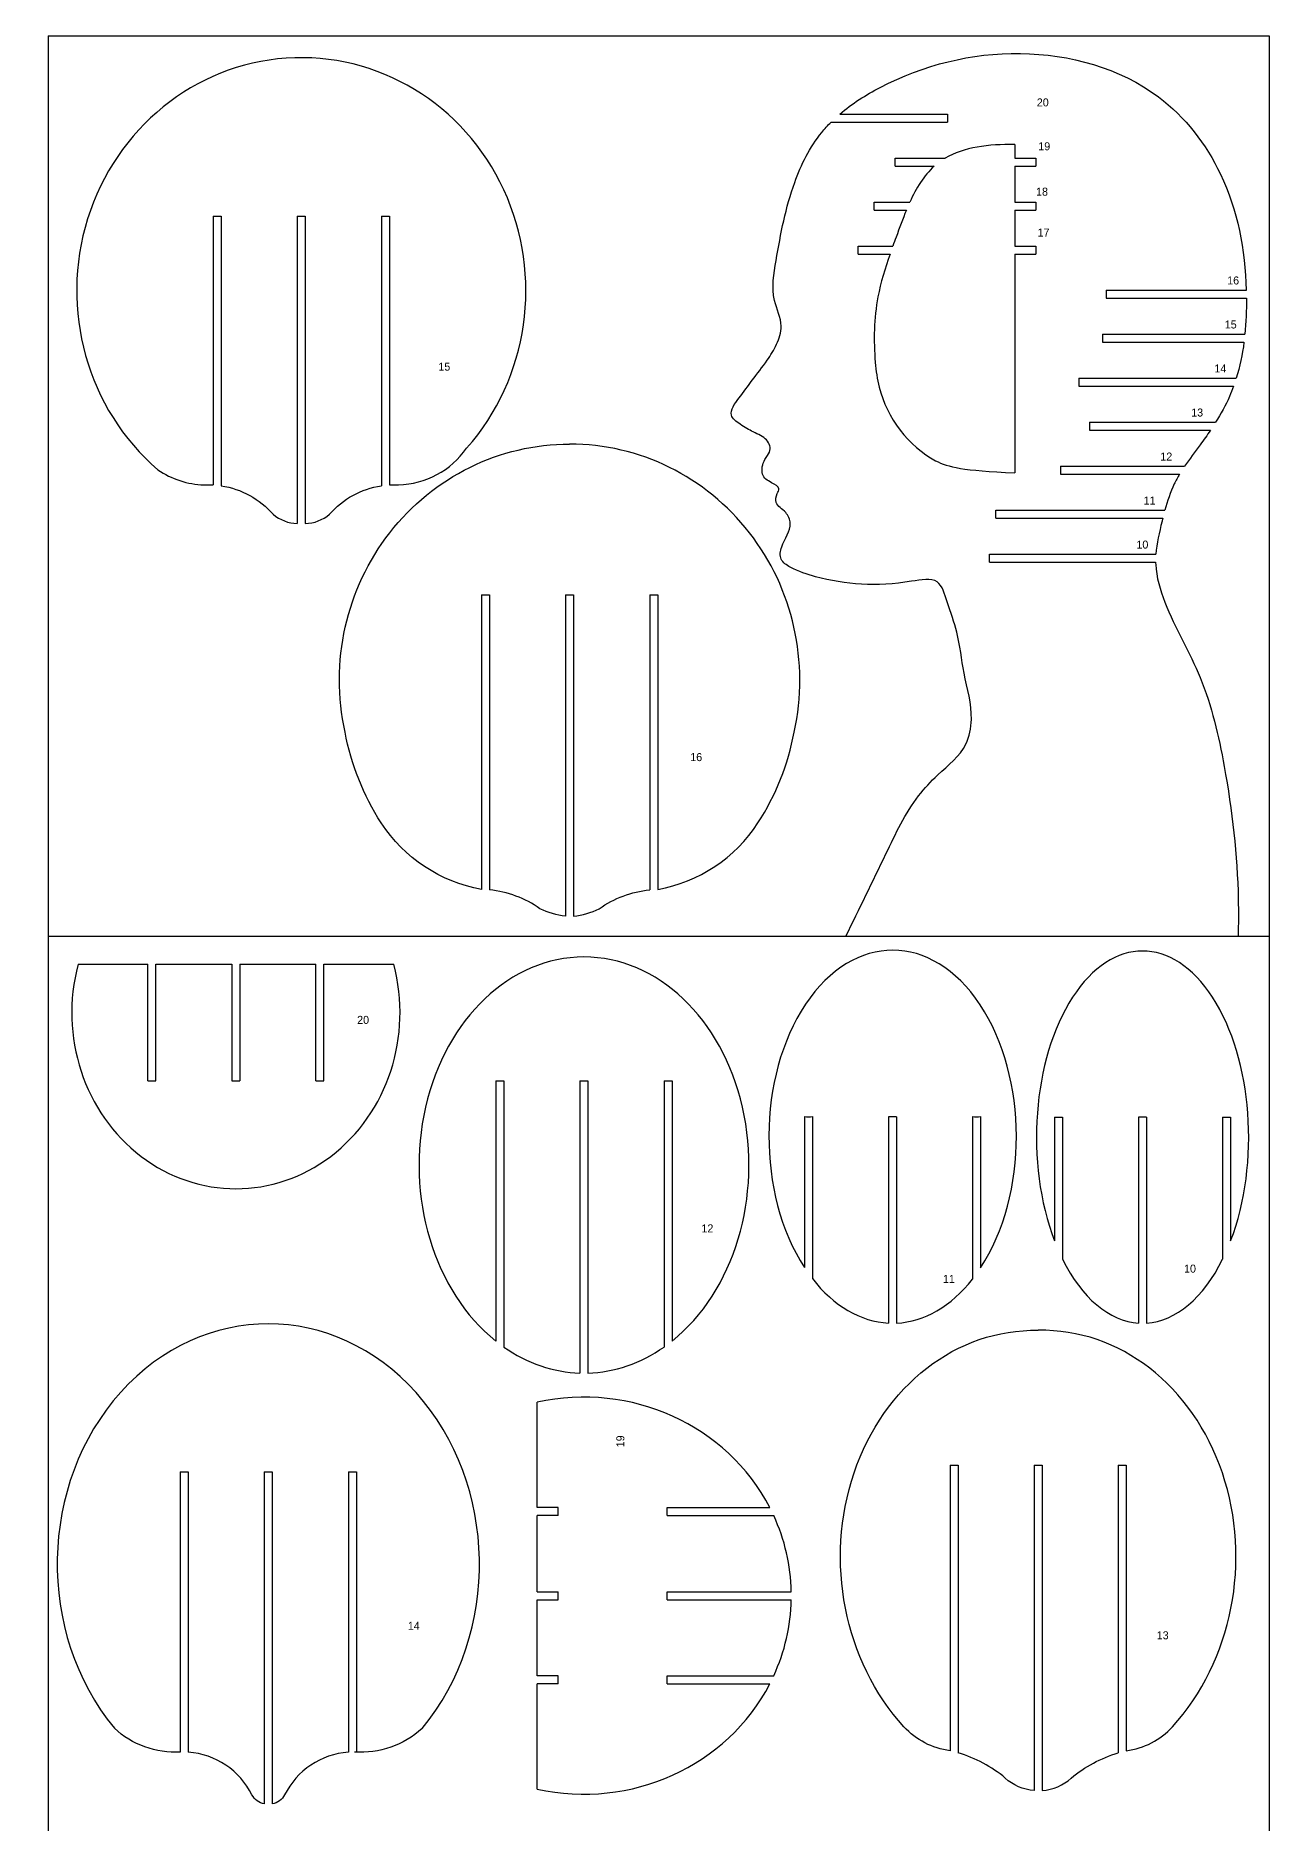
# Model space of a CAD drawing. Extents: x 461 to 4773, y -458 to 1730.
# Drawn here: x 3481 to 4097, y 837 to 1730 of the extents above; entities that cross this region are included whole.
import ezdxf

# ---------------------------------------------------------------- set-up
doc = ezdxf.new("R2010")
doc.units = 0
doc.header["$MEASUREMENT"] = 0
doc.layers.get('0').update_dxf_attribs({"linetype": 'CONTINUOUS'})

msp = doc.modelspace()

# ---------------------------------------------------------------- linework, layer by layer
at = {"color": 1, "linetype": 'Continuous'}
for p, q in [((3486.86, 1730.03), (4096.86, 1730.03)), ((3486.86, 1730.03), (3486.86, 1280.03)), ((4096.86, 1730.03), (4096.86, 1280.03)), ((3936.22, 1690.88), (3936.22, 1686.88)), ((3910.07, 1664.88), (3910.07, 1668.88)), ((3899.46, 1642.88), (3899.46, 1646.88)), ((3891.58, 1624.88), (3908.84, 1624.88)), ((3891.58, 1620.88), (3891.58, 1624.88)), ((3891.58, 1620.88), (3907.42, 1620.88)), ((3969.75, 1624.88), (3980.25, 1624.88)), ((3969.75, 1620.88), (3980.25, 1620.88)), ((3992.6, 1514.88), (4054.6, 1514.88)), ((3992.6, 1514.88), (3992.6, 1510.88)), ((3992.6, 1510.88), (4052.05, 1510.88)), ((3960.36, 1488.88), (3960.36, 1492.88)), ((3957.13, 1466.88), (3957.13, 1470.88)), ((3486.86, 1280.03), (4096.86, 1280.03)), ((3486.86, 1280.03), (3486.86, 830.03)), ((4096.86, 1280.03), (4096.86, 830.03)), ((3710.55, 1207.72), (3714.55, 1207.72)), ((3710.55, 1207.72), (3710.55, 1077.72)), ((3714.55, 1207.72), (3714.55, 1074.73)), ((3752.55, 1207.72), (3752.55, 1061.68)), ((3752.55, 1207.72), (3756.55, 1207.72)), ((3756.55, 1207.72), (3756.55, 1061.68)), ((3794.55, 1207.72), (3794.55, 1074.73)), ((3794.55, 1207.72), (3798.55, 1207.72)), ((3798.55, 1207.72), (3798.55, 1077.72))]:
    msp.add_line(p, q, dxfattribs=at)
at = {"color": 3, "linetype": 'Continuous'}
for p, q in [((3882.31, 1690.88), (3936.22, 1690.88)), ((3877.97, 1686.88), (3936.22, 1686.88)), ((3501.83, 1265.98), (3536.68, 1265.98)), ((3536.68, 1207.83), (3536.68, 1265.98)), ((3540.68, 1207.83), (3540.68, 1265.98)), ((3540.68, 1265.98), (3578.68, 1265.98)), ((3578.68, 1265.98), (3578.68, 1207.83)), ((3582.68, 1265.98), (3582.68, 1207.83)), ((3582.68, 1265.98), (3620.68, 1265.98)), ((3620.68, 1207.83), (3620.68, 1265.98)), ((3624.68, 1207.83), (3624.68, 1265.98)), ((3624.68, 1265.98), (3659.54, 1265.98)), ((3536.68, 1207.83), (3540.68, 1207.83)), ((3578.68, 1207.83), (3582.68, 1207.83)), ((3620.68, 1207.83), (3624.68, 1207.83))]:
    msp.add_line(p, q, dxfattribs=at)
at = {"linetype": 'Continuous'}
for p, q in [((3969.75, 1675.68), (3969.75, 1668.88)), ((3969.75, 1664.88), (3969.75, 1646.88)), ((3980.25, 1668.88), (3980.25, 1664.88)), ((3899.46, 1646.88), (3917.33, 1646.88)), ((3969.75, 1646.88), (3980.25, 1646.88)), ((3980.25, 1646.88), (3980.25, 1642.88)), ((3899.46, 1642.88), (3915.59, 1642.88)), ((3969.75, 1642.88), (3969.75, 1624.88)), ((3969.75, 1642.88), (3980.25, 1642.88)), ((3969.75, 1620.88), (3969.75, 1511.6)), ((3980.25, 1624.88), (3980.25, 1620.88)), ((4015.45, 1602.88), (4015.45, 1598.88)), ((4013.52, 1580.88), (4013.52, 1576.88)), ((4001.82, 1558.88), (4001.82, 1554.88)), ((4007.04, 1536.88), (4007.04, 1532.88)), ((3960.36, 1492.88), (4044.74, 1492.88)), ((3960.36, 1488.88), (4043.69, 1488.88)), ((3864.66, 1189.87), (3864.66, 1114.51)), ((3868.66, 1189.87), (3868.66, 1108.89)), ((3910.66, 1189.84), (3906.66, 1189.84)), ((3906.66, 1189.84), (3906.66, 1086.69)), ((3910.66, 1189.84), (3910.66, 1086.68)), ((3948.66, 1189.87), (3948.66, 1108.69)), ((3952.66, 1189.87), (3952.66, 1114.27))]:
    msp.add_line(p, q, dxfattribs=at)
at = {"color": 5, "linetype": 'Continuous'}
for p, q in [((3910.07, 1668.88), (3935, 1668.88)), ((3910.07, 1664.88), (3929.51, 1664.88)), ((3969.75, 1668.88), (3980.25, 1668.88)), ((3969.75, 1664.88), (3980.25, 1664.88)), ((4007.04, 1536.88), (4070.08, 1536.88)), ((4007.04, 1532.88), (4067.48, 1532.88)), ((3731.15, 994.46), (3731.15, 1047.09)), ((3937.46, 1015.73), (3941.46, 1015.73)), ((3937.46, 1015.73), (3937.46, 872.96)), ((3941.46, 1015.73), (3941.46, 871.91)), ((3979.46, 1015.73), (3983.46, 1015.73)), ((3979.46, 1015.73), (3979.46, 853.11)), ((3983.46, 1015.73), (3983.46, 853.11)), ((4021.46, 1015.73), (4025.46, 1015.73)), ((4021.46, 1015.73), (4021.46, 871.91)), ((4025.46, 1015.73), (4025.46, 872.96)), ((3741.65, 994.46), (3731.15, 994.46)), ((3741.65, 990.46), (3741.65, 994.46)), ((3796.07, 994.46), (3847.4, 994.46)), ((3731.15, 952.46), (3731.15, 990.46)), ((3741.65, 990.46), (3731.15, 990.46)), ((3796.07, 990.46), (3849.35, 990.46)), ((3731.15, 952.46), (3741.65, 952.46)), ((3731.15, 948.46), (3741.65, 948.46)), ((3731.15, 910.46), (3731.15, 948.46)), ((3741.65, 948.46), (3741.65, 952.46)), ((3796.07, 952.46), (3858.13, 952.46)), ((3796.07, 948.46), (3858.13, 948.46)), ((3741.65, 910.46), (3731.15, 910.46)), ((3731.15, 853.82), (3731.15, 906.46)), ((3741.65, 906.46), (3731.15, 906.46)), ((3741.65, 906.46), (3741.65, 910.46)), ((3796.07, 910.46), (3849.35, 910.46)), ((3796.07, 906.46), (3847.4, 906.46))]:
    msp.add_line(p, q, dxfattribs=at)
at = {"color": 6, "linetype": 'Continuous'}
for p, q in [((3569.34, 1639.94), (3573.34, 1639.94)), ((3569.34, 1639.94), (3569.34, 1505.56)), ((3573.34, 1639.94), (3573.34, 1505.15)), ((3611.34, 1639.94), (3611.34, 1486.24)), ((3611.34, 1639.94), (3615.34, 1639.94)), ((3615.34, 1639.94), (3615.34, 1486.24)), ((3653.34, 1639.94), (3657.34, 1639.94)), ((3653.34, 1639.94), (3653.34, 1505.15)), ((3657.34, 1639.94), (3657.34, 1505.56)), ((4013.52, 1580.88), (4084.71, 1580.88)), ((4013.52, 1576.88), (4084.25, 1576.88))]:
    msp.add_line(p, q, dxfattribs=at)
at = {"color": 2, "linetype": 'Continuous'}
for p, q in [((4015.45, 1602.88), (4085.45, 1602.88)), ((4015.45, 1598.88), (4085.45, 1598.88)), ((3957.13, 1470.88), (4040.22, 1470.88)), ((3957.13, 1466.88), (4040.11, 1466.88)), ((3703.38, 1450.66), (3707.38, 1450.66)), ((3703.38, 1450.66), (3703.38, 1303.4)), ((3707.38, 1450.66), (3707.38, 1303.16)), ((3745.38, 1450.66), (3745.38, 1290)), ((3745.38, 1450.66), (3749.38, 1450.66)), ((3749.38, 1450.66), (3749.38, 1290)), ((3787.38, 1450.66), (3791.38, 1450.66)), ((3787.38, 1450.66), (3787.38, 1303.16)), ((3791.38, 1450.66), (3791.38, 1303.4)), ((3989.59, 1189.66), (3989.59, 1127.78)), ((3993.59, 1189.66), (3993.59, 1118.61)), ((4031.59, 1189.62), (4031.59, 1086.69)), ((4035.59, 1189.62), (4031.59, 1189.62)), ((4035.59, 1189.62), (4035.59, 1086.69)), ((4073.59, 1189.66), (4073.59, 1118.61)), ((4077.59, 1189.66), (4077.59, 1127.78))]:
    msp.add_line(p, q, dxfattribs=at)
at = {"color": 4, "linetype": 'Continuous'}
for p, q in [((4001.82, 1558.88), (4080.41, 1558.88)), ((4001.82, 1554.88), (4079.06, 1554.88)), ((3552.87, 1012.34), (3556.87, 1012.34)), ((3552.87, 1012.34), (3552.87, 872.27)), ((3556.87, 1012.34), (3556.87, 872.24)), ((3594.87, 1012.34), (3598.87, 1012.34)), ((3594.87, 1012.34), (3594.87, 846.41)), ((3598.87, 1012.34), (3598.87, 846.41)), ((3636.87, 1012.34), (3640.87, 1012.34)), ((3636.87, 1012.34), (3636.87, 872.24)), ((3640.87, 1012.34), (3640.87, 872.28))]:
    msp.add_line(p, q, dxfattribs=at)
at = {"color": 6, "linetype": 'Continuous'}
for points in [[(3657.34, 1505.56, -0.02686), (3661.94, 1505.58, 0.235731), (3695.93, 1523.89)], [(3541.66, 1513.12, 0.143288), (3564.73, 1505.58, -0.02686), (3569.34, 1505.56, -0.02686)], [(3573.34, 1505.15, -0.177984), (3599.26, 1490.86, 0.166104), (3611.34, 1486.24, 0.166104)], [(3615.34, 1486.24, 0.166104), (3627.41, 1490.86, -0.177984), (3653.34, 1505.15, -0.177984)]]:
    msp.add_lwpolyline(points, format="xyb", dxfattribs=at)
at = {"color": 2, "linetype": 'Continuous'}
for points in [[(3703.38, 1303.4, 0.000006), (3703.38, 1303.4, -0.206825), (3653.28, 1336.64, -0.097225), (3635.19, 1382.04)], [(3791.38, 1303.4, 0.206825), (3841.47, 1336.64, 0.097225), (3859.56, 1382.04)], [(3745.38, 1290, -0.083759), (3732.58, 1293.77, 0.129302), (3707.38, 1303.16, 0.129302)], [(3749.38, 1290, 0.083759), (3762.17, 1293.77, -0.129308), (3787.38, 1303.16, -0.129308)]]:
    msp.add_lwpolyline(points, format="xyb", dxfattribs=at)
at = {"color": 5, "linetype": 'Continuous'}
for points in [[(3937.45, 872.96, -0.178181), (3914.39, 884.94)], [(4025.46, 872.96, 0.178181), (4048.52, 884.94)]]:
    msp.add_lwpolyline(points, format="xyb", dxfattribs=at)
at = {"color": 4, "linetype": 'Continuous'}
for points in [[(3552.87, 872.27, -0.20338), (3519.95, 884.23)], [(3673.68, 884.03, -0.205298), (3639.95, 872.33)], [(3594.87, 846.41, -0.229154), (3588.7, 850.88, 0.266727), (3556.87, 872.24)], [(3636.87, 872.24, 0.266736), (3605.03, 850.88, -0.229115), (3598.87, 846.41)]]:
    msp.add_lwpolyline(points, format="xyb", dxfattribs=at)
at = {"color": 6, "linetype": 'Continuous'}
msp.add_ellipse((3613.34, 1602.67), major_axis=(0, -116.4), ratio=0.963918, start_param=0.827381, end_param=5.590183, dxfattribs=at)
at = {"color": 2, "linetype": 'Continuous', "extrusion": (0, 0, -1)}
msp.add_ellipse((3747.38, 1407.99), major_axis=(0, -118), ratio=0.974576, start_param=1.349059, end_param=3.141598, dxfattribs=at)
at = {"color": 2, "linetype": 'Continuous'}
for centre, major_axis, ratio, start_param, end_param in [((3747.38, 1407.99), (0, -118), 0.974576, 1.349059, 3.141598), ((3747.38, 1407.99), (0.01, 118), 0.974787, 3.124306, 3.124318), ((4033.59, 1179.62), (0, -93), 0.569892, 0.979468, 5.303761), ((4033.59, 1179.62), (0, -93), 0.569892, 5.427981, 6.245453), ((4033.59, 1179.62), (0, -93), 0.569892, 0.037757, 0.855241)]:
    msp.add_ellipse(centre, major_axis=major_axis, ratio=ratio, start_param=start_param, end_param=end_param, dxfattribs=at)
at = {"linetype": 'Continuous'}
for start_param, end_param in [(0.79053, 5.489101), (5.577577, 6.249569), (0.03112, 0.702335)]:
    msp.add_ellipse((3908.73, 1179.84), major_axis=(0, -93.2), ratio=0.66309, start_param=start_param, end_param=end_param, dxfattribs=at)
at = {"color": 1, "linetype": 'Continuous'}
for start_param, end_param in [(0.563302, 5.719884), (5.776322, 6.258911), (0.024274, 0.506863)]:
    msp.add_ellipse((3754.55, 1165.65), major_axis=(0, -104), ratio=0.792308, start_param=start_param, end_param=end_param, dxfattribs=at)
at = {"color": 3, "linetype": 'Continuous'}
msp.add_ellipse((3580.68, 1241.83), major_axis=(0, -88), ratio=0.931818, start_param=4.43441, end_param=8.131961, dxfattribs=at)
at = {"color": 4, "linetype": 'Continuous'}
msp.add_ellipse((3596.87, 966.29), major_axis=(-0.2, 120), ratio=0.878772, start_param=3.955689, end_param=8.605453, dxfattribs=at)
at = {"color": 5, "linetype": 'Continuous', "extrusion": (0, 0, -1)}
for centre, major_axis, ratio, start_param, end_param in [((3981.45, 968.09), (-6.18, 114.89), 0.858073, 3.950493, 6.345795), ((4065.56, 767.23), (-59.83, 97.69), 0.753218, -0.111766, 0.198931), ((3979.81, 871.69), (-20.56, 4.92), 0.874287, 4.522897, 5.288053)]:
    msp.add_ellipse(centre, major_axis=major_axis, ratio=ratio, start_param=start_param, end_param=end_param, dxfattribs=at)
at = {"color": 5, "linetype": 'Continuous'}
for centre, major_axis, ratio, start_param, end_param in [((3981.46, 968.09), (6.18, 114.89), 0.858073, 3.950493, 6.345795), ((3754.55, 950.46), (103.6, 0), 0.957529, 6.742739, 8.081776), ((3754.55, 950.46), (103.6, 0), 0.957529, 6.303348, 6.698225), ((3754.55, 950.46), (103.6, 0), 0.957529, 5.868146, 6.263023), ((3754.55, 950.46), (103.6, 0), 0.957529, 4.484595, 5.823631), ((3897.35, 767.23), (59.83, 97.69), 0.753218, 0.245995, 0.24601), ((3897.35, 767.23), (59.83, 97.69), 0.753218, -0.111766, 0.198915), ((3983.1, 871.69), (20.56, 4.92), 0.874287, 4.522958, 5.288053)]:
    msp.add_ellipse(centre, major_axis=major_axis, ratio=ratio, start_param=start_param, end_param=end_param, dxfattribs=at)
for points, knots in [([(3882.31, 1690.88), (3888.42, 1696.1), (3916.18, 1713.52), (3972.16, 1727.52), (4039.4, 1709.46), (4077.99, 1659.41), (4084.78, 1623.05), (4085.37, 1602.88)], [536.164959, 536.164959, 536.164959, 536.164959, 560.215342, 632.192055, 704.604518, 753.979235, 813.408525, 813.408525, 813.408525, 813.408525]), ([(3885.38, 1280.03), (3892.06, 1293.66), (3903.62, 1317.24), (3917.06, 1345.77), (3932.48, 1362.47), (3945.84, 1372.58), (3949.49, 1392.19), (3943.89, 1410.39), (3941.92, 1430.85), (3936.45, 1444.92), (3932.27, 1460.13), (3904.3, 1454.2), (3881.05, 1456.11), (3859.91, 1462.72), (3851.91, 1467.98), (3853.33, 1477.17), (3859.15, 1484.04), (3855.72, 1492.59), (3849.6, 1495.59), (3850.55, 1500.66), (3852.89, 1504.44), (3847.43, 1506.89), (3842.47, 1510.32), (3844.15, 1518.06), (3848.54, 1522.78), (3846.37, 1528.87), (3839.46, 1531.72), (3833.01, 1535.32), (3825.82, 1540.9), (3832.79, 1549.9), (3838.68, 1558.03), (3845.63, 1566.92), (3851.08, 1575.59), (3854.53, 1586.26), (3847.45, 1599.74), (3851.66, 1624.67), (3856.95, 1653.34), (3868.43, 1676.52), (3876.32, 1685.23), (3877.97, 1686.88)], [0, 0, 0, 0, 45.710205, 79.056285, 93.201743, 114.099096, 126.657813, 150.097756, 170.850669, 186.869102, 197.965909, 210.719652, 258.718086, 272.284178, 278.318464, 284.504726, 297.033444, 302.824989, 309.781989, 314.311467, 316.7117, 321.497147, 327.659998, 334.682943, 339.214624, 347.313539, 356.1338, 363.729411, 370.045726, 379.241456, 390.455913, 402.927703, 412.179345, 421.490395, 434.777508, 454.827301, 494.915982, 523.243936, 530.265039, 530.265039, 530.265039, 530.265039]), ([(3915.59, 1642.88), (3913.76, 1638.47), (3911.55, 1632.34), (3909.38, 1626.38), (3908.84, 1624.88)], [22.056562, 22.056562, 22.056562, 22.056562, 25.55552, 26.743871, 26.743871, 26.743871, 26.743871]), ([(3907.42, 1620.88), (3904.95, 1613.8), (3899.57, 1596.62), (3899.02, 1573.36), (3902.99, 1543.23), (3921.71, 1517.8), (3943.6, 1512.76), (3969.75, 1511.6)], [27.800787, 27.800787, 27.800787, 27.800787, 33.427789, 41.619967, 44.769089, 56.330756, 61.768043, 61.768043, 61.768043, 61.768043]), ([(4085.45, 1598.88), (4085.45, 1598.87), (4085.51, 1592.86), (4085.3, 1586.83), (4084.71, 1580.88)], [817.333723, 817.333723, 817.333723, 817.333723, 817.344456, 835.024657, 835.024657, 835.024657, 835.024657]), ([(4079.06, 1554.88), (4078.44, 1553.16), (4075.96, 1546.94), (4072.7, 1541.05), (4070.08, 1536.88)], [861.617356, 861.617356, 861.617356, 861.617356, 867.118633, 881.862069, 881.862069, 881.862069, 881.862069]), ([(4067.48, 1532.88), (4065.84, 1530.44), (4061.56, 1524.42), (4057.06, 1518.53), (4054.6, 1514.88)], [886.611255, 886.611255, 886.611255, 886.611255, 895.348165, 908.56187, 908.56187, 908.56187, 908.56187]), ([(4052.05, 1510.88), (4051.11, 1509.3), (4048.01, 1503.62), (4046, 1497.42), (4044.74, 1492.88)], [913.319716, 913.319716, 913.319716, 913.319716, 918.870067, 932.897019, 932.897019, 932.897019, 932.897019]), ([(4043.69, 1488.88), (4043.56, 1488.37), (4042.05, 1482.41), (4040.6, 1476.38), (4040.22, 1470.88)], [936.988729, 936.988729, 936.988729, 936.988729, 938.528947, 955.194561, 955.194561, 955.194561, 955.194561]), ([(4040.11, 1466.88), (4040.12, 1466.54), (4040.34, 1459.78), (4046.51, 1439.46), (4065.09, 1408.89), (4076.54, 1358.07), (4081.69, 1314.58), (4081.43, 1286.16), (4081.37, 1280.03)], [959.234219, 959.234219, 959.234219, 959.234219, 960.258995, 979.737524, 1021.284166, 1067.272265, 1134.139183, 1152.512125, 1152.512125, 1152.512125, 1152.512125])]:
    msp.add_open_spline(points, degree=3, knots=knots, dxfattribs=at)
for points in [[(3969.75, 1675.68), (3956.6, 1675.83), (3944.33, 1674.33), (3935, 1668.88)], [(3929.51, 1664.88), (3924.36, 1660.24), (3920.54, 1653.88), (3917.33, 1646.88)], [(4084.25, 1576.88), (4083.45, 1570.73), (4082.21, 1564.7), (4080.41, 1558.88)], [(3796.07, 990.46), (3796.18, 991.79), (3796.18, 993.12), (3796.07, 994.46)], [(3796.07, 948.46), (3796.18, 949.79), (3796.18, 951.12), (3796.07, 952.46)], [(3796.07, 906.46), (3796.18, 907.79), (3796.18, 909.12), (3796.07, 910.46)]]:
    msp.add_open_spline(points, degree=3, dxfattribs=at)
at = {"linetype": 'Continuous'}
for points in [[(3864.66, 1189.87), (3865.99, 1189.82), (3867.32, 1189.82), (3868.66, 1189.87)], [(3948.66, 1189.87), (3949.99, 1189.82), (3951.32, 1189.82), (3952.66, 1189.87)]]:
    msp.add_open_spline(points, degree=3, dxfattribs=at)
at = {"color": 2, "linetype": 'Continuous'}
for points in [[(3989.59, 1189.66), (3990.92, 1189.61), (3992.25, 1189.61), (3993.59, 1189.66)], [(4073.59, 1189.66), (4074.92, 1189.61), (4076.25, 1189.61), (4077.59, 1189.66)]]:
    msp.add_open_spline(points, degree=3, dxfattribs=at)

# ---------------------------------------------------------------- texts
at = {"color": 3, "linetype": 'Continuous', "char_height": 4, "width": 30.2842, "attachment_point": 1}
for insert in [(3980.76, 1698.72), (3641.24, 1240.21)]:
    msp.add_mtext('20', dxfattribs=dict(at, insert=insert))
at = {"color": 5, "linetype": 'Continuous', "char_height": 4, "width": 30.2842, "attachment_point": 1}
for s, insert in [('19', (3981.51, 1676.79)), ('13', (4057.88, 1543.74)), ('13', (4040.66, 932.67))]:
    msp.add_mtext(s, dxfattribs=dict(at, insert=insert))
at = {"linetype": 'Continuous', "char_height": 4, "width": 30.2842, "attachment_point": 1}
for s, insert in [('18', (3980.38, 1654.11)), ('11', (4034.09, 1499.74)), ('11', (3933.83, 1110.75))]:
    msp.add_mtext(s, dxfattribs=dict(at, insert=insert))
at = {"color": 1, "linetype": 'Continuous', "char_height": 4, "width": 30.2842, "attachment_point": 1}
for s, insert in [('17', (3981.14, 1633.69)), ('12', (4042.46, 1521.74)), ('12', (3813.23, 1136.02))]:
    msp.add_mtext(s, dxfattribs=dict(at, insert=insert))
at = {"color": 2, "linetype": 'Continuous', "char_height": 4, "width": 30.2842, "attachment_point": 1}
for s, insert in [('16', (4075.86, 1609.74)), ('10', (4030.52, 1477.74)), ('16', (3807.63, 1371.54)), ('10', (4054.31, 1115.9))]:
    msp.add_mtext(s, dxfattribs=dict(at, insert=insert))
at = {"color": 6, "linetype": 'Continuous', "char_height": 4, "width": 30.2842, "attachment_point": 1}
for insert in [(4074.65, 1587.74), (3681.82, 1566.67)]:
    msp.add_mtext('15', dxfattribs=dict(at, insert=insert))
at = {"color": 4, "linetype": 'Continuous', "char_height": 4, "width": 30.2842, "attachment_point": 1}
for insert in [(4069.47, 1565.74), (3666.55, 937.39)]:
    msp.add_mtext('14', dxfattribs=dict(at, insert=insert))
at = {"color": 5, "linetype": 'Continuous', "insert": (3770.72, 1024.62), "char_height": 4, "width": 30.2842, "attachment_point": 1, "rotation": 90}
msp.add_mtext('19', dxfattribs=at)

doc.saveas('drawing.dxf')
